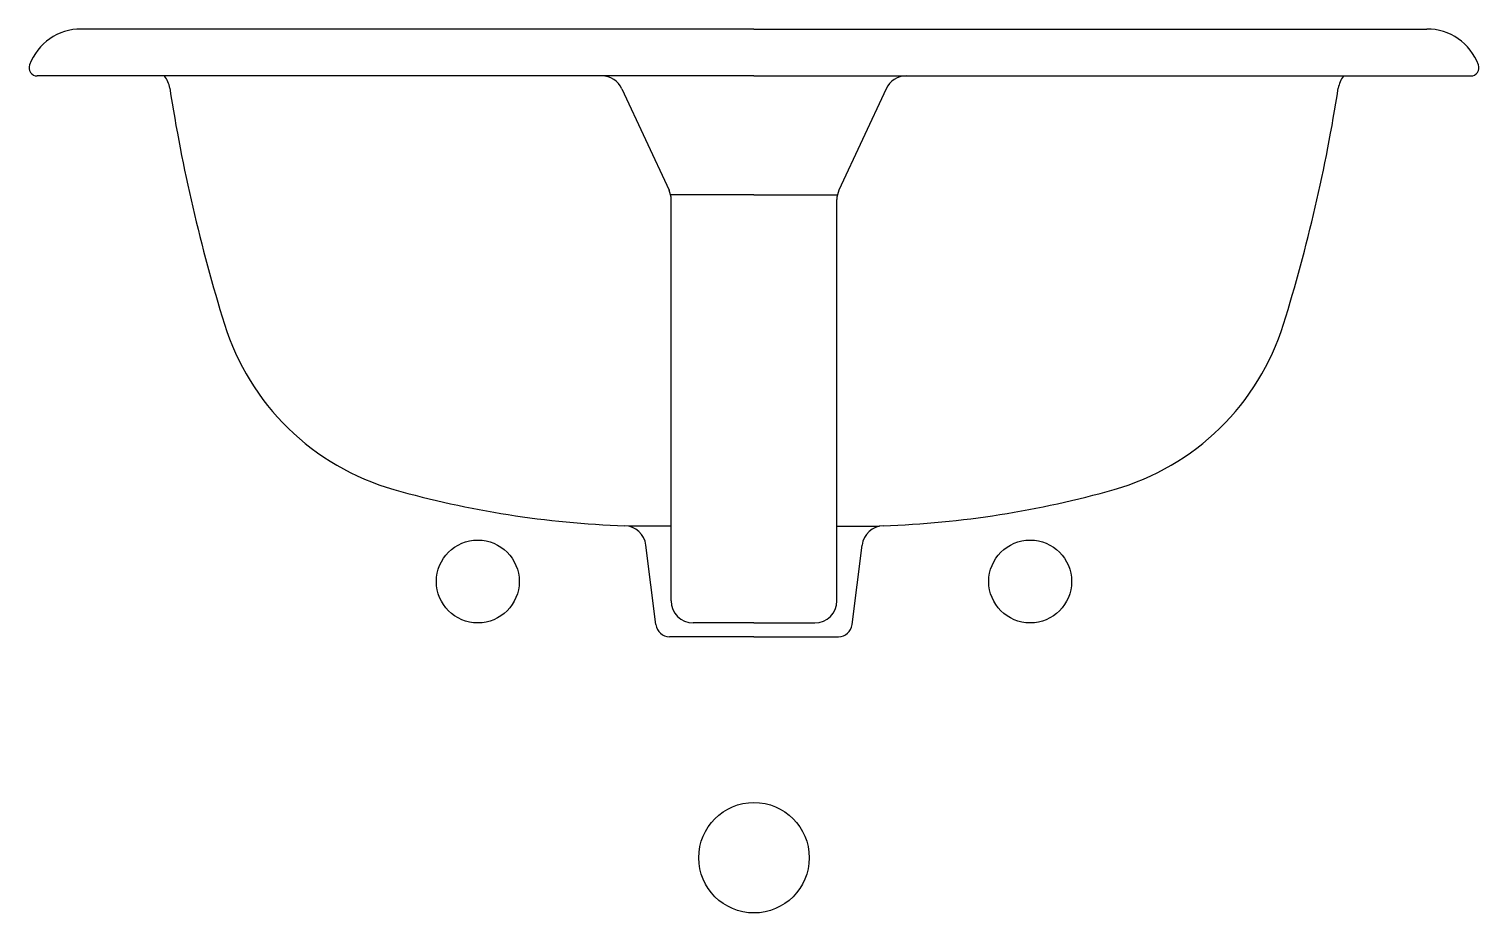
# Model space of a CAD drawing. Extents: x 1365 to 1890, y 1464 to 1784.
import ezdxf

# ---------------------------------------------------------------- set-up
doc = ezdxf.new("R2010")
doc.units = 0
doc.header["$LTSCALE"] = 50
doc.layers.add('FINA', color=6, linetype='CONTINUOUS')
doc.layers.add('GROSSA', color=3, linetype='CONTINUOUS')

msp = doc.modelspace()

# ---------------------------------------------------------------- linework, layer by layer
at = {"layer": 'FINA', "color": 0}
for centre, radius in [((1527.92, 1583.56), 15), ((1727.92, 1583.56), 15), ((1627.92, 1483.56), 20)]:
    msp.add_circle(centre, radius, dxfattribs=at)
at = {"layer": 'GROSSA', "color": 0, "linetype": 'CONTINUOUS'}
for p, q in [((1627.92, 1783.56), (1384.33, 1783.56)), ((1627.92, 1783.56), (1871.51, 1783.56)), ((1627.92, 1766.56), (1368.42, 1766.56)), ((1627.92, 1766.56), (1887.42, 1766.56)), ((1580.07, 1761.93), (1597.17, 1725.16)), ((1675.77, 1761.93), (1658.67, 1725.16)), ((1627.92, 1723.56), (1597.72, 1723.56)), ((1627.92, 1723.56), (1658.12, 1723.56)), ((1597.92, 1576.56), (1597.92, 1721.79)), ((1657.92, 1576.56), (1657.92, 1721.79)), ((1597.92, 1603.56), (1582.5, 1603.56)), ((1657.92, 1603.56), (1673.34, 1603.56)), ((1592.37, 1567.94), (1588.77, 1596.73)), ((1663.47, 1567.94), (1667.07, 1596.73)), ((1627.92, 1568.56), (1605.92, 1568.56)), ((1627.92, 1568.56), (1649.92, 1568.56)), ((1627.92, 1563.56), (1597.33, 1563.56)), ((1627.92, 1563.56), (1658.51, 1563.56))]:
    msp.add_line(p, q, dxfattribs=at)
for centre, radius, start, end in [((1384.33, 1763.56), 20, 90, 159.3327), ((1871.51, 1763.56), 20, 20.6673, 90), ((1368.42, 1769.56), 3, 159.3327, 270), ((1887.42, 1769.56), 3, 270, 20.6673), ((1406.5, 1760.56), 10, 8.8755, 36.8699), ((1572.82, 1758.56), 8, 24.9439, 90), ((1683.02, 1758.56), 8, 90, 155.0561), ((1849.35, 1760.56), 10, 143.1301, 171.1245), ((2009.19, 1854.67), 600, 188.87546, 197.24917), ((1246.65, 1854.67), 600, 342.75083, 351.12454), ((1589.92, 1721.79), 8, 0, 24.9439), ((1665.92, 1721.79), 8, 155.0561, 180), ((1522.13, 1703.44), 90, 197.2492, 254.1161), ((1733.71, 1703.44), 90, 285.8839, 342.7508), ((1593.29, 1953.52), 350, 254.1161, 268.0068), ((1662.55, 1953.52), 350, 271.9932, 285.8839), ((1580.84, 1595.73), 8, 7.125, 88.0068), ((1675, 1595.73), 8, 91.9932, 172.875), ((1605.92, 1576.56), 8, 180, 270), ((1649.92, 1576.56), 8, 270, 0), ((1597.33, 1568.56), 5, 187.125, 270), ((1658.51, 1568.56), 5, 270, 352.875)]:
    msp.add_arc(centre, radius, start, end, dxfattribs=at)

doc.saveas('drawing.dxf')
